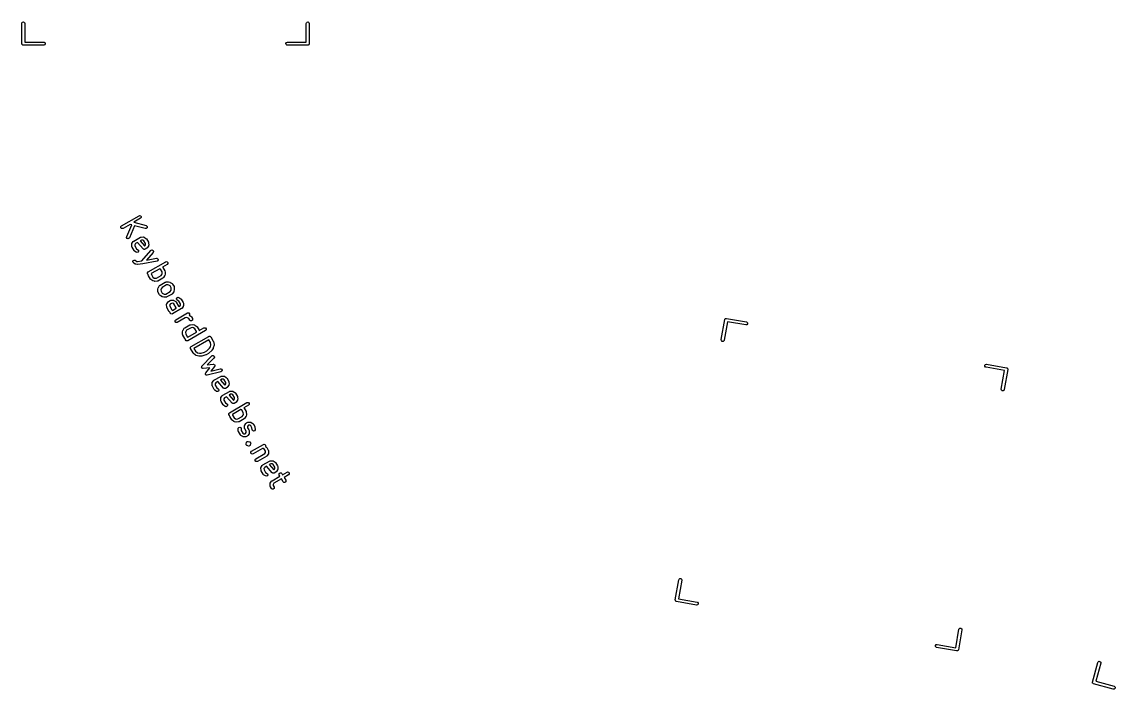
# Model space of a CAD drawing. Extents: x 103 to 212, y -155 to -73.
# Drawn here: x 102.7 to 156.5, y -145.2 to -112.4 of the extents above; entities that cross this region are included whole.
import ezdxf

# ---------------------------------------------------------------- set-up
doc = ezdxf.new("R2010")
doc.units = 0
doc.layers.add('BLACK', color=7, linetype='CONTINUOUS')

msp = doc.modelspace()

# ---------------------------------------------------------------- linework, layer by layer
at = {"layer": 'BLACK', "linetype": 'CONTINUOUS'}
for p, q in [((102.653, -112.426), (102.658, -112.4)), ((102.653, -113.426), (102.653, -112.426)), ((102.658, -112.4), (102.691, -112.361)), ((102.691, -112.361), (102.741, -112.352)), ((102.741, -112.352), (102.785, -112.378)), ((102.785, -112.378), (102.803, -112.426)), ((102.803, -112.426), (102.803, -113.351)), ((116.653, -112.426), (116.658, -112.4)), ((116.653, -113.351), (116.653, -112.426)), ((116.658, -112.4), (116.691, -112.361)), ((116.691, -112.361), (116.741, -112.352)), ((116.741, -112.352), (116.785, -112.378)), ((116.785, -112.378), (116.803, -112.426)), ((116.803, -112.426), (116.803, -113.426)), ((102.66, -113.444), (102.653, -113.426)), ((102.663, -113.463), (102.66, -113.444)), ((102.668, -113.468), (102.663, -113.463)), ((102.671, -113.474), (102.668, -113.468)), ((102.687, -113.484), (102.671, -113.474)), ((102.702, -113.496), (102.687, -113.484)), ((102.712, -113.498), (102.702, -113.496)), ((102.715, -113.5), (102.712, -113.498)), ((102.718, -113.499), (102.715, -113.5)), ((102.728, -113.501), (102.718, -113.499)), ((103.728, -113.501), (102.728, -113.501)), ((102.803, -113.351), (103.728, -113.351)), ((103.728, -113.351), (103.754, -113.356)), ((103.776, -113.483), (103.728, -113.501)), ((103.754, -113.356), (103.793, -113.388)), ((103.802, -113.439), (103.776, -113.483)), ((103.793, -113.388), (103.802, -113.439)), ((115.654, -113.413), (115.68, -113.369)), ((115.663, -113.463), (115.654, -113.413)), ((115.702, -113.496), (115.663, -113.463)), ((115.68, -113.369), (115.728, -113.351)), ((115.728, -113.501), (115.702, -113.496)), ((115.728, -113.351), (116.653, -113.351)), ((116.728, -113.501), (115.728, -113.501)), ((116.746, -113.494), (116.728, -113.501)), ((116.765, -113.491), (116.746, -113.494)), ((116.77, -113.486), (116.765, -113.491)), ((116.776, -113.483), (116.77, -113.486)), ((116.786, -113.467), (116.776, -113.483)), ((116.798, -113.452), (116.786, -113.467)), ((116.8, -113.442), (116.798, -113.452)), ((116.802, -113.439), (116.8, -113.442)), ((116.803, -113.426), (116.801, -113.436)), ((116.801, -113.436), (116.802, -113.439)), ((107.558, -122.39), (108.424, -121.89)), ((108.499, -122.02), (108.16, -122.215)), ((108.424, -121.89), (108.448, -121.881)), ((108.448, -121.881), (108.499, -121.89)), ((108.499, -121.89), (108.532, -121.929)), ((108.532, -121.981), (108.499, -122.02)), ((108.532, -121.929), (108.532, -121.981)), ((107.525, -122.429), (107.558, -122.39)), ((107.525, -122.481), (107.525, -122.429)), ((107.558, -122.52), (107.525, -122.481)), ((107.608, -122.529), (107.558, -122.52)), ((107.633, -122.52), (107.608, -122.529)), ((107.977, -122.321), (107.633, -122.52)), ((107.812, -122.92), (108.058, -122.343)), ((108.205, -122.382), (107.95, -122.979)), ((108.058, -122.343), (107.977, -122.321)), ((108.16, -122.215), (108.766, -122.377)), ((108.727, -122.522), (108.205, -122.382)), ((108.778, -122.518), (108.727, -122.522)), ((108.766, -122.377), (108.79, -122.388)), ((108.815, -122.482), (108.778, -122.518)), ((108.79, -122.388), (108.819, -122.43)), ((108.819, -122.43), (108.815, -122.482)), ((107.809, -122.972), (107.812, -122.92)), ((107.84, -123.013), (107.809, -122.972)), ((107.89, -123.024), (107.84, -123.013)), ((107.935, -123.001), (107.89, -123.024)), ((107.95, -122.979), (107.935, -123.001)), ((108.074, -123.256), (108.132, -123.167)), ((108.132, -123.167), (108.15, -123.148)), ((108.15, -123.148), (108.155, -123.147)), ((108.155, -123.147), (108.157, -123.143)), ((108.157, -123.143), (108.487, -122.953)), ((108.344, -123.209), (108.248, -123.264)), ((108.624, -123.527), (108.344, -123.209)), ((108.547, -123.092), (108.477, -123.132)), ((108.477, -123.132), (108.696, -123.382)), ((108.487, -122.953), (108.512, -122.944)), ((108.512, -122.944), (108.516, -122.945)), ((108.516, -122.945), (108.52, -122.943)), ((108.52, -122.943), (108.627, -122.937)), ((108.611, -123.088), (108.547, -123.092)), ((108.664, -123.123), (108.611, -123.088)), ((108.627, -122.937), (108.653, -122.94)), ((108.653, -122.94), (108.662, -122.946)), ((108.662, -122.946), (108.672, -122.949)), ((108.741, -123.257), (108.664, -123.123)), ((108.672, -122.949), (108.761, -123.008)), ((108.761, -123.008), (108.78, -123.025)), ((108.78, -123.025), (108.782, -123.03)), ((108.782, -123.03), (108.785, -123.033)), ((108.785, -123.033), (108.88, -123.198)), ((108.88, -123.198), (108.889, -123.222)), ((108.889, -123.222), (108.888, -123.227)), ((108.888, -123.227), (108.89, -123.231)), ((108.89, -123.231), (108.896, -123.337)), ((108.061, -123.302), (108.064, -123.276)), ((108.068, -123.408), (108.061, -123.302)), ((108.064, -123.276), (108.071, -123.267)), ((108.07, -123.412), (108.068, -123.408)), ((108.069, -123.417), (108.07, -123.412)), ((108.078, -123.441), (108.069, -123.417)), ((108.071, -123.267), (108.074, -123.256)), ((108.173, -123.606), (108.078, -123.441)), ((108.176, -123.609), (108.173, -123.606)), ((108.178, -123.613), (108.176, -123.609)), ((108.197, -123.631), (108.178, -123.613)), ((108.285, -123.69), (108.197, -123.631)), ((108.248, -123.264), (108.213, -123.318)), ((108.213, -123.318), (108.216, -123.381)), ((108.216, -123.381), (108.294, -123.516)), ((108.335, -123.702), (108.285, -123.69)), ((108.294, -123.516), (108.368, -123.565)), ((108.381, -123.679), (108.335, -123.702)), ((108.368, -123.565), (108.387, -123.582)), ((108.402, -123.632), (108.381, -123.679)), ((108.387, -123.582), (108.402, -123.632)), ((108.556, -124.117), (108.996, -123.599)), ((108.635, -123.533), (108.624, -123.527)), ((108.643, -123.543), (108.635, -123.533)), ((108.657, -123.545), (108.643, -123.543)), ((108.669, -123.552), (108.657, -123.545)), ((108.681, -123.55), (108.669, -123.552)), ((108.693, -123.552), (108.681, -123.55)), ((108.718, -123.543), (108.693, -123.552)), ((108.696, -123.382), (108.71, -123.374)), ((108.71, -123.374), (108.745, -123.321)), ((108.8, -123.495), (108.718, -123.543)), ((108.745, -123.321), (108.741, -123.257)), ((109.11, -123.696), (108.788, -124.076)), ((108.803, -123.492), (108.8, -123.495)), ((108.808, -123.491), (108.803, -123.492)), ((108.826, -123.472), (108.808, -123.491)), ((108.884, -123.383), (108.826, -123.472)), ((108.887, -123.372), (108.884, -123.383)), ((108.894, -123.363), (108.887, -123.372)), ((108.896, -123.337), (108.894, -123.363)), ((108.996, -123.599), (109.016, -123.582)), ((109.016, -123.582), (109.067, -123.574)), ((109.067, -123.574), (109.111, -123.6)), ((109.128, -123.648), (109.11, -123.696)), ((109.111, -123.6), (109.128, -123.648)), ((108.112, -124.143), (108.133, -124.096)), ((108.127, -124.192), (108.112, -124.143)), ((108.146, -124.21), (108.127, -124.192)), ((108.133, -124.096), (108.179, -124.073)), ((108.235, -124.269), (108.146, -124.21)), ((108.179, -124.073), (108.229, -124.085)), ((108.229, -124.085), (108.307, -124.137)), ((108.236, -124.269), (108.235, -124.269)), ((108.257, -124.279), (108.236, -124.269)), ((108.322, -124.296), (108.257, -124.279)), ((108.307, -124.137), (108.346, -124.147)), ((108.324, -124.296), (108.322, -124.296)), ((108.326, -124.297), (108.324, -124.296)), ((108.352, -124.298), (108.326, -124.297)), ((108.346, -124.147), (108.556, -124.117)), ((108.606, -124.261), (108.352, -124.298)), ((108.607, -124.261), (108.606, -124.261)), ((108.609, -124.261), (108.607, -124.261)), ((109.305, -124.134), (108.609, -124.261)), ((108.788, -124.076), (109.278, -123.986)), ((108.867, -124.658), (109.733, -124.158)), ((109.278, -123.986), (109.304, -123.986)), ((109.304, -123.986), (109.349, -124.011)), ((109.349, -124.108), (109.305, -124.134)), ((109.349, -124.011), (109.366, -124.059)), ((109.366, -124.059), (109.349, -124.108)), ((109.808, -124.288), (109.581, -124.419)), ((109.733, -124.158), (109.758, -124.149)), ((109.758, -124.149), (109.808, -124.158)), ((109.808, -124.158), (109.841, -124.198)), ((109.841, -124.249), (109.808, -124.288)), ((109.841, -124.198), (109.841, -124.249)), ((108.834, -124.698), (108.867, -124.658)), ((108.834, -124.749), (108.834, -124.698)), ((108.867, -124.788), (108.834, -124.749)), ((108.876, -124.79), (108.867, -124.788)), ((108.877, -124.81), (108.876, -124.79)), ((108.879, -124.814), (108.877, -124.81)), ((108.878, -124.819), (108.879, -124.814)), ((108.887, -124.843), (108.878, -124.819)), ((108.982, -125.008), (108.887, -124.843)), ((109.438, -124.502), (109.023, -124.741)), ((109.023, -124.741), (109.026, -124.783)), ((109.026, -124.783), (109.104, -124.918)), ((109.285, -124.967), (109.502, -124.841)), ((109.473, -124.525), (109.438, -124.502)), ((109.551, -124.659), (109.473, -124.525)), ((109.502, -124.841), (109.544, -124.777)), ((109.544, -124.777), (109.556, -124.736)), ((109.556, -124.736), (109.551, -124.659)), ((109.581, -124.419), (109.59, -124.428)), ((109.59, -124.428), (109.591, -124.432)), ((109.591, -124.432), (109.594, -124.435)), ((109.594, -124.435), (109.69, -124.6)), ((109.676, -124.85), (109.618, -124.939)), ((109.677, -124.848), (109.676, -124.85)), ((109.686, -124.828), (109.677, -124.848)), ((109.704, -124.763), (109.686, -124.828)), ((109.69, -124.6), (109.699, -124.624)), ((109.699, -124.624), (109.698, -124.629)), ((109.698, -124.629), (109.7, -124.633)), ((109.7, -124.633), (109.706, -124.739)), ((109.706, -124.739), (109.703, -124.761)), ((109.703, -124.761), (109.704, -124.763)), ((108.986, -125.011), (108.982, -125.008)), ((108.987, -125.015), (108.986, -125.011)), ((109.006, -125.033), (108.987, -125.015)), ((109.095, -125.092), (109.006, -125.033)), ((109.097, -125.092), (109.095, -125.092)), ((109.117, -125.102), (109.097, -125.092)), ((109.104, -124.918), (109.167, -124.96)), ((109.182, -125.119), (109.117, -125.102)), ((109.167, -124.96), (109.209, -124.971)), ((109.184, -125.119), (109.182, -125.119)), ((109.206, -125.122), (109.184, -125.119)), ((109.312, -125.115), (109.206, -125.122)), ((109.209, -124.971), (109.285, -124.967)), ((109.316, -125.113), (109.312, -125.115)), ((109.321, -125.114), (109.316, -125.113)), ((109.345, -125.105), (109.321, -125.114)), ((109.593, -124.962), (109.345, -125.105)), ((109.377, -125.418), (109.435, -125.329)), ((109.435, -125.329), (109.453, -125.31)), ((109.453, -125.31), (109.458, -125.309)), ((109.458, -125.309), (109.461, -125.305)), ((109.461, -125.305), (109.708, -125.162)), ((109.768, -125.301), (109.551, -125.426)), ((109.595, -124.959), (109.593, -124.962)), ((109.6, -124.958), (109.595, -124.959)), ((109.618, -124.939), (109.6, -124.958)), ((109.708, -125.162), (109.732, -125.154)), ((109.732, -125.154), (109.737, -125.154)), ((109.737, -125.154), (109.741, -125.153)), ((109.741, -125.153), (109.847, -125.146)), ((109.844, -125.297), (109.768, -125.301)), ((109.886, -125.308), (109.844, -125.297)), ((109.847, -125.146), (109.87, -125.149)), ((109.87, -125.149), (109.871, -125.149)), ((109.871, -125.149), (109.936, -125.166)), ((109.95, -125.35), (109.886, -125.308)), ((109.936, -125.166), (109.957, -125.175)), ((110.003, -125.443), (109.95, -125.35)), ((109.957, -125.175), (109.958, -125.176)), ((109.958, -125.176), (110.047, -125.235)), ((110.047, -125.235), (110.066, -125.252)), ((110.066, -125.252), (110.067, -125.257)), ((110.067, -125.257), (110.071, -125.26)), ((110.071, -125.26), (110.142, -125.383)), ((110.142, -125.383), (110.151, -125.408)), ((109.347, -125.529), (109.35, -125.506)), ((109.354, -125.635), (109.347, -125.529)), ((109.35, -125.505), (109.367, -125.44)), ((109.35, -125.506), (109.35, -125.505)), ((109.355, -125.639), (109.354, -125.635)), ((109.355, -125.643), (109.355, -125.639)), ((109.363, -125.668), (109.355, -125.643)), ((109.435, -125.792), (109.363, -125.668)), ((109.367, -125.44), (109.376, -125.419)), ((109.376, -125.419), (109.377, -125.418)), ((109.438, -125.795), (109.435, -125.792)), ((109.44, -125.799), (109.438, -125.795)), ((109.458, -125.817), (109.44, -125.799)), ((109.547, -125.875), (109.458, -125.817)), ((109.509, -125.49), (109.498, -125.532)), ((109.498, -125.532), (109.502, -125.608)), ((109.502, -125.608), (109.556, -125.701)), ((109.551, -125.426), (109.509, -125.49)), ((109.549, -125.876), (109.547, -125.875)), ((109.569, -125.885), (109.549, -125.876)), ((109.556, -125.701), (109.62, -125.744)), ((109.634, -125.903), (109.569, -125.885)), ((109.62, -125.744), (109.661, -125.755)), ((109.636, -125.903), (109.634, -125.903)), ((109.658, -125.905), (109.636, -125.903)), ((109.764, -125.899), (109.658, -125.905)), ((109.661, -125.755), (109.738, -125.75)), ((109.738, -125.75), (109.955, -125.625)), ((109.769, -125.897), (109.764, -125.899)), ((109.773, -125.898), (109.769, -125.897)), ((109.797, -125.889), (109.773, -125.898)), ((110.045, -125.746), (109.797, -125.889)), ((109.955, -125.625), (109.997, -125.561)), ((109.997, -125.561), (110.008, -125.519)), ((110.008, -125.519), (110.003, -125.443)), ((110.048, -125.743), (110.045, -125.746)), ((110.052, -125.741), (110.048, -125.743)), ((110.07, -125.722), (110.052, -125.741)), ((110.129, -125.633), (110.07, -125.722)), ((110.139, -125.612), (110.129, -125.632)), ((110.129, -125.632), (110.129, -125.633)), ((110.156, -125.547), (110.139, -125.612)), ((110.151, -125.408), (110.15, -125.412)), ((110.15, -125.412), (110.152, -125.416)), ((110.152, -125.416), (110.158, -125.523)), ((110.158, -125.523), (110.156, -125.545)), ((110.156, -125.545), (110.156, -125.547)), ((110.291, -125.929), (110.337, -125.906)), ((110.337, -125.906), (110.387, -125.918)), ((110.387, -125.918), (110.476, -125.977)), ((109.776, -126.271), (109.779, -126.245)), ((109.782, -126.377), (109.776, -126.271)), ((109.779, -126.245), (109.785, -126.236)), ((109.784, -126.381), (109.782, -126.377)), ((109.783, -126.386), (109.784, -126.381)), ((109.792, -126.41), (109.783, -126.386)), ((109.785, -126.236), (109.788, -126.225)), ((109.788, -126.225), (109.847, -126.136)), ((109.911, -126.616), (109.792, -126.41)), ((109.847, -126.136), (109.865, -126.117)), ((109.865, -126.117), (109.869, -126.116)), ((109.869, -126.116), (109.872, -126.113)), ((109.872, -126.113), (109.954, -126.065)), ((109.962, -126.234), (109.927, -126.287)), ((109.927, -126.287), (109.931, -126.351)), ((109.931, -126.351), (110.032, -126.526)), ((109.954, -126.065), (109.979, -126.056)), ((110.014, -126.204), (109.962, -126.234)), ((109.979, -126.056), (109.983, -126.057)), ((109.983, -126.057), (109.987, -126.055)), ((109.987, -126.055), (110.093, -126.049)), ((110.078, -126.2), (110.014, -126.204)), ((110.515, -126.464), (110.061, -126.726)), ((110.067, -126.549), (110.254, -126.442)), ((110.131, -126.235), (110.078, -126.2)), ((110.093, -126.049), (110.119, -126.052)), ((110.119, -126.052), (110.128, -126.058)), ((110.128, -126.058), (110.139, -126.061)), ((110.241, -126.426), (110.131, -126.235)), ((110.139, -126.061), (110.228, -126.12)), ((110.228, -126.12), (110.247, -126.138)), ((110.244, -126.429), (110.241, -126.426)), ((110.246, -126.433), (110.244, -126.429)), ((110.254, -126.442), (110.246, -126.433)), ((110.247, -126.138), (110.248, -126.142)), ((110.248, -126.142), (110.252, -126.145)), ((110.252, -126.145), (110.362, -126.336)), ((110.271, -125.976), (110.291, -125.929)), ((110.285, -126.025), (110.271, -125.976)), ((110.304, -126.043), (110.285, -126.025)), ((110.378, -126.092), (110.304, -126.043)), ((110.362, -126.336), (110.397, -126.359)), ((110.456, -126.227), (110.378, -126.092)), ((110.397, -126.359), (110.424, -126.343)), ((110.424, -126.343), (110.46, -126.29)), ((110.46, -126.29), (110.456, -126.227)), ((110.476, -125.977), (110.495, -125.995)), ((110.495, -125.995), (110.496, -125.999)), ((110.496, -125.999), (110.499, -126.002)), ((110.499, -126.002), (110.594, -126.167)), ((110.518, -126.461), (110.515, -126.464)), ((110.522, -126.46), (110.518, -126.461)), ((110.54, -126.441), (110.522, -126.46)), ((110.598, -126.352), (110.54, -126.441)), ((110.594, -126.167), (110.603, -126.191)), ((110.601, -126.341), (110.598, -126.352)), ((110.608, -126.332), (110.601, -126.341)), ((110.603, -126.191), (110.603, -126.196)), ((110.603, -126.196), (110.604, -126.2)), ((110.604, -126.2), (110.611, -126.306)), ((110.611, -126.306), (110.608, -126.332)), ((109.914, -126.619), (109.911, -126.616)), ((109.916, -126.624), (109.914, -126.619)), ((109.935, -126.642), (109.916, -126.624)), ((109.953, -126.654), (109.935, -126.642)), ((109.953, -126.687), (109.953, -126.654)), ((109.986, -126.726), (109.953, -126.687)), ((110.037, -126.735), (109.986, -126.726)), ((110.032, -126.526), (110.067, -126.549)), ((110.061, -126.726), (110.037, -126.735)), ((110.224, -127.009), (110.802, -126.676)), ((110.696, -126.91), (110.299, -127.139)), ((110.773, -126.905), (110.696, -126.91)), ((110.814, -126.916), (110.773, -126.905)), ((110.802, -126.676), (110.826, -126.667)), ((110.878, -126.958), (110.814, -126.916)), ((110.826, -126.667), (110.877, -126.676)), ((110.877, -126.676), (110.91, -126.715)), ((110.917, -127.025), (110.878, -126.958)), ((110.91, -126.766), (110.892, -126.787)), ((110.892, -126.787), (110.976, -126.843)), ((110.91, -126.715), (110.91, -126.766)), ((110.976, -126.843), (110.995, -126.861)), ((110.995, -126.861), (110.996, -126.865)), ((110.996, -126.865), (110.999, -126.868)), ((110.999, -126.868), (111.047, -126.95)), ((111.047, -126.95), (111.056, -126.975)), ((111.056, -126.975), (111.047, -127.025)), ((137.25, -127.006), (137.253, -126.996)), ((137.253, -126.993), (137.256, -126.991)), ((137.253, -126.996), (137.253, -126.993)), ((137.256, -126.991), (137.259, -126.981)), ((137.259, -126.981), (137.274, -126.969)), ((137.274, -126.969), (137.286, -126.954)), ((137.286, -126.954), (137.293, -126.953)), ((137.293, -126.953), (137.298, -126.948)), ((137.298, -126.948), (137.318, -126.948)), ((137.318, -126.948), (137.337, -126.945)), ((137.337, -126.945), (138.322, -127.119)), ((110.191, -127.048), (110.224, -127.009)), ((110.191, -127.099), (110.191, -127.048)), ((110.224, -127.139), (110.191, -127.099)), ((110.275, -127.148), (110.224, -127.139)), ((110.299, -127.139), (110.275, -127.148)), ((110.581, -127.543), (110.591, -127.523)), ((110.591, -127.521), (110.65, -127.432)), ((110.591, -127.523), (110.591, -127.521)), ((110.65, -127.432), (110.668, -127.413)), ((110.668, -127.413), (110.672, -127.412)), ((110.672, -127.412), (110.675, -127.408)), ((110.675, -127.408), (110.922, -127.266)), ((110.765, -127.53), (110.723, -127.593)), ((110.982, -127.404), (110.765, -127.53)), ((110.956, -127.058), (110.917, -127.025)), ((110.922, -127.266), (110.947, -127.257)), ((110.947, -127.257), (110.951, -127.258)), ((110.951, -127.258), (110.955, -127.256)), ((110.955, -127.256), (111.062, -127.249)), ((111.008, -127.058), (110.956, -127.058)), ((111.058, -127.4), (110.982, -127.404)), ((111.047, -127.025), (111.008, -127.058)), ((111.1, -127.411), (111.058, -127.4)), ((111.062, -127.249), (111.084, -127.252)), ((111.084, -127.252), (111.086, -127.252)), ((111.086, -127.252), (111.151, -127.269)), ((111.164, -127.453), (111.1, -127.411)), ((111.151, -127.269), (111.171, -127.279)), ((111.241, -127.587), (111.164, -127.453)), ((111.171, -127.279), (111.172, -127.279)), ((111.172, -127.279), (111.261, -127.338)), ((111.261, -127.338), (111.28, -127.356)), ((111.28, -127.356), (111.282, -127.36)), ((111.282, -127.36), (111.285, -127.363)), ((111.285, -127.363), (111.38, -127.528)), ((111.38, -127.528), (111.387, -127.547)), ((111.387, -127.547), (111.614, -127.416)), ((111.614, -127.416), (111.639, -127.407)), ((111.639, -127.407), (111.689, -127.416)), ((111.689, -127.416), (111.722, -127.455)), ((111.722, -127.507), (111.689, -127.546)), ((111.722, -127.455), (111.722, -127.507)), ((137.076, -127.991), (137.25, -127.006)), ((137.385, -127.106), (137.224, -128.017)), ((138.296, -127.266), (137.385, -127.106)), ((138.346, -127.257), (138.296, -127.266)), ((138.322, -127.119), (138.346, -127.128)), ((138.346, -127.128), (138.379, -127.167)), ((138.379, -127.218), (138.346, -127.257)), ((138.379, -127.167), (138.379, -127.218)), ((110.561, -127.632), (110.564, -127.61)), ((110.568, -127.738), (110.561, -127.632)), ((110.564, -127.608), (110.581, -127.543)), ((110.564, -127.61), (110.564, -127.608)), ((110.57, -127.742), (110.568, -127.738)), ((110.569, -127.747), (110.57, -127.742)), ((110.578, -127.771), (110.569, -127.747)), ((110.673, -127.936), (110.578, -127.771)), ((110.676, -127.939), (110.673, -127.936)), ((110.678, -127.943), (110.676, -127.939)), ((110.697, -127.961), (110.678, -127.943)), ((110.715, -127.973), (110.697, -127.961)), ((110.723, -127.593), (110.712, -127.635)), ((110.712, -127.635), (110.716, -127.711)), ((110.715, -128.007), (110.715, -127.973)), ((110.748, -128.046), (110.715, -128.007)), ((110.716, -127.711), (110.794, -127.846)), ((110.799, -128.055), (110.748, -128.046)), ((110.794, -127.846), (110.829, -127.869)), ((110.823, -128.046), (110.799, -128.055)), ((111.689, -127.546), (110.823, -128.046)), ((110.829, -127.869), (111.244, -127.63)), ((110.986, -128.329), (111.852, -127.829)), ((111.862, -127.996), (111.126, -128.421)), ((111.244, -127.63), (111.241, -127.587)), ((111.852, -127.829), (111.861, -127.825)), ((111.861, -127.825), (111.864, -127.823)), ((111.938, -128.127), (111.862, -127.996)), ((111.864, -127.823), (111.867, -127.823)), ((111.867, -127.823), (111.877, -127.82)), ((111.877, -127.82), (111.896, -127.823)), ((111.896, -127.823), (111.915, -127.823)), ((111.915, -127.823), (111.92, -127.827)), ((111.92, -127.827), (111.927, -127.829)), ((111.927, -127.829), (111.94, -127.843)), ((111.94, -127.843), (111.955, -127.856)), ((111.955, -127.856), (112.074, -128.062)), ((112.074, -128.062), (112.081, -128.083)), ((137.085, -128.041), (137.076, -127.991)), ((137.125, -128.074), (137.085, -128.041)), ((137.176, -128.074), (137.125, -128.074)), ((137.215, -128.041), (137.176, -128.074)), ((137.224, -128.017), (137.215, -128.041)), ((110.95, -128.406), (110.953, -128.387)), ((110.953, -128.416), (110.95, -128.406)), ((110.953, -128.368), (110.957, -128.363)), ((110.953, -128.387), (110.953, -128.368)), ((110.953, -128.419), (110.953, -128.416)), ((110.955, -128.422), (110.953, -128.419)), ((110.959, -128.431), (110.955, -128.422)), ((110.957, -128.363), (110.959, -128.356)), ((110.959, -128.356), (110.974, -128.343)), ((111.078, -128.637), (110.959, -128.431)), ((110.974, -128.343), (110.986, -128.329)), ((111.126, -128.421), (111.202, -128.552)), ((111.202, -128.552), (111.292, -128.632)), ((111.479, -128.654), (111.651, -128.604)), ((111.651, -128.604), (111.759, -128.542)), ((111.759, -128.542), (111.887, -128.418)), ((111.997, -128.52), (111.856, -128.657)), ((111.887, -128.418), (111.935, -128.346)), ((111.935, -128.346), (111.962, -128.245)), ((111.962, -128.245), (111.938, -128.127)), ((111.999, -128.517), (111.997, -128.52)), ((112.008, -128.507), (111.999, -128.517)), ((112.067, -128.419), (112.008, -128.507)), ((112.076, -128.397), (112.067, -128.417)), ((112.067, -128.417), (112.067, -128.419)), ((112.111, -128.267), (112.076, -128.397)), ((112.081, -128.083), (112.082, -128.085)), ((112.082, -128.085), (112.112, -128.232)), ((112.113, -128.258), (112.111, -128.262)), ((112.111, -128.262), (112.111, -128.267)), ((112.112, -128.232), (112.113, -128.258)), ((111.079, -128.638), (111.078, -128.637)), ((111.093, -128.656), (111.079, -128.638)), ((111.206, -128.756), (111.093, -128.656)), ((111.21, -128.757), (111.206, -128.756)), ((111.212, -128.761), (111.21, -128.757)), ((111.236, -128.772), (111.212, -128.761)), ((111.366, -128.807), (111.236, -128.772)), ((111.292, -128.632), (111.393, -128.659)), ((111.368, -128.807), (111.366, -128.807)), ((111.39, -128.809), (111.368, -128.807)), ((111.496, -128.803), (111.39, -128.809)), ((111.393, -128.659), (111.479, -128.654)), ((111.499, -128.802), (111.496, -128.803)), ((111.512, -128.8), (111.499, -128.802)), ((111.701, -128.746), (111.512, -128.8)), ((111.517, -129.29), (111.999, -128.792)), ((111.704, -128.744), (111.701, -128.746)), ((111.718, -128.739), (111.704, -128.744)), ((111.842, -128.668), (111.718, -128.739)), ((112.107, -128.896), (111.778, -129.236)), ((111.844, -128.665), (111.842, -128.668)), ((111.856, -128.657), (111.844, -128.665)), ((111.999, -128.792), (112.021, -128.776)), ((112.021, -128.776), (112.072, -128.771)), ((112.072, -128.771), (112.114, -128.8)), ((112.128, -128.849), (112.107, -128.896)), ((112.114, -128.8), (112.128, -128.849)), ((111.496, -129.337), (111.506, -129.315)), ((111.497, -129.338), (111.496, -129.337)), ((111.496, -129.34), (111.497, -129.338)), ((111.504, -129.363), (111.496, -129.34)), ((111.511, -129.386), (111.504, -129.363)), ((111.506, -129.315), (111.515, -129.292)), ((111.512, -129.387), (111.511, -129.386)), ((111.512, -129.388), (111.512, -129.387)), ((111.533, -129.401), (111.512, -129.388)), ((111.515, -129.292), (111.517, -129.291)), ((111.517, -129.291), (111.517, -129.29)), ((111.553, -129.415), (111.533, -129.401)), ((111.555, -129.415), (111.553, -129.415)), ((111.556, -129.415), (111.555, -129.415)), ((111.582, -129.416), (111.556, -129.415)), ((111.904, -129.37), (111.582, -129.416)), ((111.687, -129.674), (111.694, -129.651)), ((111.687, -129.676), (111.687, -129.674)), ((111.687, -129.677), (111.687, -129.676)), ((111.697, -129.699), (111.687, -129.677)), ((111.694, -129.651), (111.701, -129.628)), ((111.701, -129.628), (111.702, -129.627)), ((111.702, -129.627), (111.703, -129.626)), ((111.703, -129.626), (111.904, -129.37)), ((111.778, -129.236), (112.068, -129.195)), ((112.453, -129.576), (111.78, -129.745)), ((112.138, -129.315), (111.956, -129.546)), ((111.956, -129.546), (112.416, -129.431)), ((112.068, -129.195), (112.087, -129.195)), ((112.087, -129.195), (112.09, -129.195)), ((112.09, -129.195), (112.091, -129.195)), ((112.091, -129.195), (112.094, -129.195)), ((112.094, -129.195), (112.114, -129.208)), ((112.114, -129.208), (112.135, -129.219)), ((112.135, -129.219), (112.136, -129.221)), ((112.136, -129.221), (112.138, -129.222)), ((112.138, -129.222), (112.145, -129.245)), ((112.145, -129.293), (112.138, -129.315)), ((112.145, -129.245), (112.154, -129.266)), ((112.154, -129.271), (112.145, -129.293)), ((112.154, -129.266), (112.153, -129.269)), ((112.153, -129.269), (112.154, -129.271)), ((112.416, -129.431), (112.442, -129.429)), ((112.442, -129.429), (112.488, -129.451)), ((112.495, -129.548), (112.453, -129.576)), ((112.488, -129.451), (112.509, -129.498)), ((112.509, -129.498), (112.495, -129.548)), ((150.056, -129.251), (150.089, -129.211)), ((150.056, -129.302), (150.056, -129.251)), ((150.089, -129.341), (150.056, -129.302)), ((150.089, -129.211), (150.139, -129.202)), ((150.113, -129.35), (150.089, -129.341)), ((151.024, -129.511), (150.113, -129.35)), ((150.139, -129.202), (151.124, -129.376)), ((150.864, -130.422), (151.024, -129.511)), ((151.185, -129.463), (151.011, -130.448)), ((151.124, -129.376), (151.134, -129.379)), ((151.134, -129.379), (151.137, -129.379)), ((151.137, -129.379), (151.139, -129.382)), ((151.139, -129.382), (151.149, -129.385)), ((151.149, -129.385), (151.161, -129.4)), ((151.161, -129.4), (151.176, -129.412)), ((151.176, -129.412), (151.177, -129.419)), ((151.177, -129.419), (151.182, -129.424)), ((151.182, -129.424), (151.182, -129.444)), ((151.182, -129.444), (151.185, -129.463)), ((111.706, -129.722), (111.697, -129.699)), ((111.707, -129.723), (111.706, -129.722)), ((111.708, -129.724), (111.707, -129.723)), ((111.73, -129.735), (111.708, -129.724)), ((111.751, -129.746), (111.73, -129.735)), ((111.753, -129.746), (111.751, -129.746)), ((111.754, -129.746), (111.753, -129.746)), ((111.78, -129.745), (111.754, -129.746)), ((112.014, -130.147), (112.017, -130.122)), ((112.02, -130.254), (112.014, -130.147)), ((112.017, -130.122), (112.023, -130.113)), ((112.023, -130.113), (112.026, -130.102)), ((112.026, -130.102), (112.085, -130.013)), ((112.085, -130.013), (112.103, -129.994)), ((112.103, -129.994), (112.107, -129.993)), ((112.107, -129.993), (112.11, -129.989)), ((112.11, -129.989), (112.44, -129.799)), ((112.2, -130.11), (112.165, -130.163)), ((112.165, -130.163), (112.169, -130.227)), ((112.169, -130.227), (112.246, -130.361)), ((112.297, -130.055), (112.2, -130.11)), ((112.577, -130.373), (112.297, -130.055)), ((112.499, -129.937), (112.429, -129.978)), ((112.429, -129.978), (112.649, -130.228)), ((112.44, -129.799), (112.464, -129.79)), ((112.464, -129.79), (112.469, -129.791)), ((112.469, -129.791), (112.473, -129.789)), ((112.473, -129.789), (112.579, -129.782)), ((112.563, -129.934), (112.499, -129.937)), ((112.616, -129.969), (112.563, -129.934)), ((112.579, -129.782), (112.605, -129.785)), ((112.605, -129.785), (112.614, -129.792)), ((112.614, -129.792), (112.625, -129.795)), ((112.694, -130.103), (112.616, -129.969)), ((112.625, -129.795), (112.714, -129.853)), ((112.649, -130.228), (112.662, -130.22)), ((112.662, -130.22), (112.698, -130.167)), ((112.698, -130.167), (112.694, -130.103)), ((112.714, -129.853), (112.733, -129.871)), ((112.733, -129.871), (112.734, -129.876)), ((112.734, -129.876), (112.737, -129.878)), ((112.737, -129.878), (112.833, -130.043)), ((112.837, -130.228), (112.778, -130.317)), ((112.833, -130.043), (112.841, -130.068)), ((112.839, -130.218), (112.837, -130.228)), ((112.846, -130.209), (112.839, -130.218)), ((112.841, -130.068), (112.841, -130.072)), ((112.841, -130.072), (112.842, -130.076)), ((112.842, -130.076), (112.849, -130.183)), ((112.849, -130.183), (112.846, -130.209)), ((112.022, -130.258), (112.02, -130.254)), ((112.021, -130.262), (112.022, -130.258)), ((112.03, -130.287), (112.021, -130.262)), ((112.125, -130.452), (112.03, -130.287)), ((112.129, -130.455), (112.125, -130.452)), ((112.13, -130.459), (112.129, -130.455)), ((112.149, -130.477), (112.13, -130.459)), ((112.238, -130.535), (112.149, -130.477)), ((112.288, -130.547), (112.238, -130.535)), ((112.246, -130.361), (112.32, -130.41)), ((112.334, -130.524), (112.288, -130.547)), ((112.32, -130.41), (112.339, -130.428)), ((112.354, -130.477), (112.334, -130.524)), ((112.339, -130.428), (112.354, -130.477)), ((112.455, -130.844), (112.513, -130.755)), ((112.513, -130.755), (112.531, -130.736)), ((112.531, -130.736), (112.536, -130.735)), ((112.536, -130.735), (112.538, -130.731)), ((112.538, -130.731), (112.868, -130.541)), ((112.587, -130.379), (112.577, -130.373)), ((112.595, -130.389), (112.587, -130.379)), ((112.609, -130.391), (112.595, -130.389)), ((112.622, -130.398), (112.609, -130.391)), ((112.634, -130.395), (112.622, -130.398)), ((112.646, -130.397), (112.634, -130.395)), ((112.67, -130.389), (112.646, -130.397)), ((112.753, -130.341), (112.67, -130.389)), ((112.756, -130.338), (112.753, -130.341)), ((112.76, -130.336), (112.756, -130.338)), ((112.778, -130.317), (112.76, -130.336)), ((112.928, -130.68), (112.858, -130.72)), ((112.858, -130.72), (113.077, -130.97)), ((112.868, -130.541), (112.893, -130.532)), ((112.893, -130.532), (112.897, -130.533)), ((112.897, -130.533), (112.901, -130.531)), ((112.901, -130.531), (113.008, -130.525)), ((112.992, -130.676), (112.928, -130.68)), ((113.045, -130.711), (112.992, -130.676)), ((113.008, -130.525), (113.033, -130.528)), ((113.033, -130.528), (113.042, -130.534)), ((113.042, -130.534), (113.053, -130.537)), ((113.122, -130.845), (113.045, -130.711)), ((113.053, -130.537), (113.142, -130.596)), ((113.142, -130.596), (113.161, -130.614)), ((113.161, -130.614), (113.162, -130.618)), ((113.162, -130.618), (113.166, -130.621)), ((113.166, -130.621), (113.261, -130.786)), ((150.873, -130.472), (150.864, -130.422)), ((150.912, -130.505), (150.873, -130.472)), ((150.963, -130.505), (150.912, -130.505)), ((151.002, -130.472), (150.963, -130.505)), ((151.011, -130.448), (151.002, -130.472)), ((112.442, -130.89), (112.445, -130.864)), ((112.449, -130.996), (112.442, -130.89)), ((112.445, -130.864), (112.452, -130.855)), ((112.451, -131), (112.449, -130.996)), ((112.45, -131.005), (112.451, -131)), ((112.459, -131.029), (112.45, -131.005)), ((112.452, -130.855), (112.455, -130.844)), ((112.554, -131.194), (112.459, -131.029)), ((112.557, -131.197), (112.554, -131.194)), ((112.559, -131.201), (112.557, -131.197)), ((112.578, -131.219), (112.559, -131.201)), ((112.666, -131.278), (112.578, -131.219)), ((112.629, -130.852), (112.594, -130.906)), ((112.594, -130.906), (112.597, -130.969)), ((112.597, -130.969), (112.675, -131.104)), ((112.725, -130.797), (112.629, -130.852)), ((112.716, -131.29), (112.666, -131.278)), ((112.675, -131.104), (112.749, -131.153)), ((112.762, -131.267), (112.716, -131.29)), ((113.005, -131.115), (112.725, -130.797)), ((112.749, -131.153), (112.768, -131.17)), ((112.783, -131.22), (112.762, -131.267)), ((112.768, -131.17), (112.783, -131.22)), ((112.867, -131.586), (113.733, -131.086)), ((113.016, -131.121), (113.005, -131.115)), ((113.024, -131.131), (113.016, -131.121)), ((113.038, -131.133), (113.024, -131.131)), ((113.05, -131.14), (113.038, -131.133)), ((113.062, -131.138), (113.05, -131.14)), ((113.074, -131.14), (113.062, -131.138)), ((113.099, -131.131), (113.074, -131.14)), ((113.077, -130.97), (113.091, -130.962)), ((113.091, -130.962), (113.126, -130.909)), ((113.181, -131.083), (113.099, -131.131)), ((113.126, -130.909), (113.122, -130.845)), ((113.184, -131.08), (113.181, -131.083)), ((113.189, -131.079), (113.184, -131.08)), ((113.206, -131.06), (113.189, -131.079)), ((113.265, -130.971), (113.206, -131.06)), ((113.261, -130.786), (113.27, -130.81)), ((113.268, -130.96), (113.265, -130.971)), ((113.274, -130.951), (113.268, -130.96)), ((113.27, -130.81), (113.269, -130.815)), ((113.269, -130.815), (113.271, -130.819)), ((113.271, -130.819), (113.277, -130.925)), ((113.277, -130.925), (113.274, -130.951)), ((113.808, -131.216), (113.581, -131.347)), ((113.733, -131.086), (113.758, -131.078)), ((113.758, -131.078), (113.808, -131.086)), ((113.808, -131.086), (113.841, -131.126)), ((113.841, -131.177), (113.808, -131.216)), ((113.841, -131.126), (113.841, -131.177)), ((112.834, -131.626), (112.867, -131.586)), ((112.834, -131.677), (112.834, -131.626)), ((112.867, -131.716), (112.834, -131.677)), ((112.876, -131.718), (112.867, -131.716)), ((112.877, -131.738), (112.876, -131.718)), ((112.879, -131.742), (112.877, -131.738)), ((112.878, -131.747), (112.879, -131.742)), ((112.887, -131.771), (112.878, -131.747)), ((112.982, -131.936), (112.887, -131.771)), ((113.438, -131.43), (113.023, -131.669)), ((113.023, -131.669), (113.026, -131.712)), ((113.026, -131.712), (113.104, -131.846)), ((113.104, -131.846), (113.167, -131.888)), ((113.285, -131.895), (113.502, -131.77)), ((113.473, -131.453), (113.438, -131.43)), ((113.551, -131.588), (113.473, -131.453)), ((113.502, -131.77), (113.544, -131.706)), ((113.544, -131.706), (113.556, -131.664)), ((113.556, -131.664), (113.551, -131.588)), ((113.581, -131.347), (113.59, -131.356)), ((113.59, -131.356), (113.591, -131.36)), ((113.591, -131.36), (113.594, -131.363)), ((113.594, -131.363), (113.69, -131.528)), ((113.676, -131.778), (113.618, -131.867)), ((113.677, -131.777), (113.676, -131.778)), ((113.686, -131.756), (113.677, -131.777)), ((113.704, -131.691), (113.686, -131.756)), ((113.69, -131.528), (113.699, -131.552)), ((113.699, -131.552), (113.698, -131.557)), ((113.698, -131.557), (113.7, -131.561)), ((113.7, -131.561), (113.706, -131.667)), ((113.706, -131.667), (113.703, -131.69)), ((113.703, -131.69), (113.704, -131.691)), ((112.986, -131.939), (112.982, -131.936)), ((112.987, -131.943), (112.986, -131.939)), ((113.006, -131.961), (112.987, -131.943)), ((113.095, -132.02), (113.006, -131.961)), ((113.097, -132.02), (113.095, -132.02)), ((113.117, -132.03), (113.097, -132.02)), ((113.182, -132.047), (113.117, -132.03)), ((113.167, -131.888), (113.209, -131.899)), ((113.184, -132.047), (113.182, -132.047)), ((113.206, -132.05), (113.184, -132.047)), ((113.312, -132.043), (113.206, -132.05)), ((113.209, -131.899), (113.285, -131.895)), ((113.3, -132.374), (113.302, -132.348)), ((113.306, -132.481), (113.3, -132.374)), ((113.302, -132.348), (113.333, -132.307)), ((113.316, -132.042), (113.312, -132.043)), ((113.321, -132.042), (113.316, -132.042)), ((113.345, -132.033), (113.321, -132.042)), ((113.333, -132.307), (113.383, -132.295)), ((113.593, -131.891), (113.345, -132.033)), ((113.383, -132.295), (113.429, -132.318)), ((113.429, -132.318), (113.449, -132.365)), ((113.449, -132.365), (113.455, -132.454)), ((113.595, -131.887), (113.593, -131.891)), ((113.6, -131.886), (113.595, -131.887)), ((113.618, -131.867), (113.6, -131.886)), ((113.612, -132.249), (113.615, -132.223)), ((113.618, -132.355), (113.612, -132.249)), ((113.615, -132.223), (113.622, -132.214)), ((113.62, -132.359), (113.618, -132.355)), ((113.619, -132.364), (113.62, -132.359)), ((113.628, -132.388), (113.619, -132.364)), ((113.622, -132.214), (113.624, -132.203)), ((113.624, -132.203), (113.683, -132.114)), ((113.683, -132.114), (113.701, -132.095)), ((113.701, -132.095), (113.705, -132.094)), ((113.705, -132.094), (113.708, -132.091)), ((113.708, -132.091), (113.749, -132.067)), ((113.749, -132.067), (113.774, -132.058)), ((113.798, -132.212), (113.763, -132.265)), ((113.763, -132.265), (113.767, -132.329)), ((113.767, -132.329), (113.83, -132.437)), ((113.774, -132.058), (113.778, -132.059)), ((113.778, -132.059), (113.782, -132.057)), ((113.782, -132.057), (113.889, -132.051)), ((113.809, -132.206), (113.798, -132.212)), ((113.873, -132.202), (113.809, -132.206)), ((113.926, -132.237), (113.873, -132.202)), ((113.889, -132.051), (113.914, -132.054)), ((113.914, -132.054), (113.923, -132.06)), ((113.923, -132.06), (113.934, -132.063)), ((113.98, -132.33), (113.926, -132.237)), ((113.934, -132.063), (114.023, -132.121)), ((113.985, -132.419), (113.98, -132.33)), ((114.023, -132.121), (114.042, -132.139)), ((114.042, -132.139), (114.043, -132.144)), ((114.043, -132.144), (114.047, -132.147)), ((114.047, -132.147), (114.118, -132.27)), ((114.118, -132.27), (114.127, -132.295)), ((114.127, -132.295), (114.126, -132.299)), ((114.126, -132.299), (114.128, -132.303)), ((114.128, -132.303), (114.135, -132.41)), ((113.308, -132.485), (113.306, -132.481)), ((113.307, -132.489), (113.308, -132.485)), ((113.316, -132.514), (113.307, -132.489)), ((113.411, -132.679), (113.316, -132.514)), ((113.414, -132.681), (113.411, -132.679)), ((113.416, -132.686), (113.414, -132.681)), ((113.435, -132.704), (113.416, -132.686)), ((113.524, -132.762), (113.435, -132.704)), ((113.455, -132.454), (113.532, -132.588)), ((113.534, -132.765), (113.524, -132.762)), ((113.532, -132.588), (113.585, -132.623)), ((113.543, -132.772), (113.534, -132.765)), ((113.569, -132.775), (113.543, -132.772)), ((113.676, -132.768), (113.569, -132.775)), ((113.585, -132.623), (113.649, -132.62)), ((113.691, -132.497), (113.628, -132.388)), ((113.649, -132.62), (113.66, -132.613)), ((113.66, -132.613), (113.695, -132.56)), ((113.68, -132.766), (113.676, -132.768)), ((113.684, -132.767), (113.68, -132.766)), ((113.709, -132.758), (113.684, -132.767)), ((113.695, -132.56), (113.691, -132.497)), ((113.75, -132.735), (113.709, -132.758)), ((113.753, -132.731), (113.75, -132.735)), ((113.757, -132.73), (113.753, -132.731)), ((113.775, -132.711), (113.757, -132.73)), ((113.834, -132.622), (113.775, -132.711)), ((113.83, -132.437), (113.839, -132.461)), ((113.836, -132.611), (113.834, -132.622)), ((113.843, -132.602), (113.836, -132.611)), ((113.839, -132.461), (113.838, -132.466)), ((113.838, -132.466), (113.84, -132.47)), ((113.84, -132.47), (113.846, -132.576)), ((113.846, -132.576), (113.843, -132.602)), ((114.005, -132.466), (113.985, -132.419)), ((114.051, -132.489), (114.005, -132.466)), ((114.101, -132.477), (114.051, -132.489)), ((114.132, -132.435), (114.101, -132.477)), ((114.135, -132.41), (114.132, -132.435)), ((113.689, -133.117), (113.707, -133.052)), ((113.691, -133.136), (113.689, -133.117)), ((113.689, -133.155), (113.691, -133.136)), ((113.691, -133.158), (113.689, -133.155)), ((113.691, -133.162), (113.691, -133.158)), ((113.693, -133.164), (113.691, -133.162)), ((113.694, -133.168), (113.693, -133.164)), ((113.708, -133.181), (113.694, -133.168)), ((113.707, -133.052), (113.711, -133.043)), ((113.719, -133.197), (113.708, -133.181)), ((113.711, -133.039), (113.714, -133.037)), ((113.711, -133.043), (113.711, -133.039)), ((113.714, -133.037), (113.718, -133.028)), ((113.718, -133.028), (113.734, -133.017)), ((113.723, -133.199), (113.719, -133.197)), ((113.724, -133.201), (113.723, -133.199)), ((113.727, -133.202), (113.724, -133.201)), ((113.728, -133.202), (113.727, -133.202)), ((113.73, -133.204), (113.728, -133.202)), ((113.733, -133.204), (113.73, -133.204)), ((113.742, -133.208), (113.733, -133.204)), ((113.734, -133.017), (113.747, -133.003)), ((113.807, -133.226), (113.742, -133.208)), ((113.747, -133.003), (113.754, -133.002)), ((113.754, -133.002), (113.76, -132.998)), ((113.76, -132.998), (113.779, -133)), ((113.779, -133), (113.799, -132.998)), ((113.799, -132.998), (113.864, -133.016)), ((113.827, -133.224), (113.807, -133.226)), ((113.846, -133.226), (113.827, -133.224)), ((113.852, -133.222), (113.846, -133.226)), ((113.858, -133.221), (113.852, -133.222)), ((113.872, -133.208), (113.858, -133.221)), ((113.864, -133.016), (113.873, -133.02)), ((113.888, -133.196), (113.872, -133.208)), ((113.873, -133.02), (113.876, -133.02)), ((113.876, -133.02), (113.878, -133.023)), ((113.878, -133.023), (113.878, -133.023)), ((113.878, -133.023), (113.882, -133.023)), ((113.882, -133.023), (113.883, -133.025)), ((113.883, -133.025), (113.887, -133.027)), ((113.887, -133.027), (113.898, -133.043)), ((113.892, -133.187), (113.888, -133.196)), ((113.895, -133.185), (113.892, -133.187)), ((113.899, -133.173), (113.895, -133.182)), ((113.895, -133.182), (113.895, -133.185)), ((113.898, -133.043), (113.912, -133.057)), ((113.917, -133.108), (113.899, -133.173)), ((113.912, -133.057), (113.912, -133.06)), ((113.912, -133.06), (113.915, -133.063)), ((113.915, -133.063), (113.915, -133.066)), ((113.915, -133.066), (113.917, -133.069)), ((113.917, -133.069), (113.915, -133.088)), ((113.915, -133.088), (113.917, -133.108)), ((113.962, -133.483), (114.54, -133.15)), ((114.505, -133.343), (114.037, -133.613)), ((114.529, -133.349), (114.505, -133.343)), ((114.592, -133.392), (114.529, -133.349)), ((114.54, -133.15), (114.564, -133.141)), ((114.564, -133.141), (114.615, -133.15)), ((114.646, -133.485), (114.592, -133.392)), ((114.615, -133.15), (114.648, -133.189)), ((114.648, -133.241), (114.644, -133.246)), ((114.644, -133.246), (114.69, -133.276)), ((114.648, -133.189), (114.648, -133.241)), ((114.69, -133.276), (114.709, -133.294)), ((114.709, -133.294), (114.71, -133.298)), ((114.71, -133.298), (114.714, -133.301)), ((114.714, -133.301), (114.785, -133.425)), ((114.785, -133.425), (114.794, -133.449)), ((114.794, -133.449), (114.793, -133.454)), ((114.793, -133.454), (114.795, -133.458)), ((114.795, -133.458), (114.801, -133.564)), ((113.929, -133.523), (113.962, -133.483)), ((113.929, -133.574), (113.929, -133.523)), ((113.962, -133.613), (113.929, -133.574)), ((114.013, -133.622), (113.962, -133.613)), ((114.037, -133.613), (114.013, -133.622)), ((114.144, -133.894), (114.177, -133.855)), ((114.144, -133.945), (114.144, -133.894)), ((114.177, -133.984), (114.144, -133.945)), ((114.177, -133.855), (114.615, -133.602)), ((114.227, -133.993), (114.177, -133.984)), ((114.252, -133.984), (114.227, -133.993)), ((114.705, -133.723), (114.252, -133.984)), ((114.515, -134.154), (114.844, -133.964)), ((114.615, -133.602), (114.65, -133.548)), ((114.65, -133.548), (114.646, -133.485)), ((114.708, -133.719), (114.705, -133.723)), ((114.712, -133.718), (114.708, -133.719)), ((114.73, -133.699), (114.712, -133.718)), ((114.789, -133.61), (114.73, -133.699)), ((114.792, -133.599), (114.789, -133.61)), ((114.798, -133.59), (114.792, -133.599)), ((114.801, -133.564), (114.798, -133.59)), ((114.844, -133.964), (114.869, -133.955)), ((114.869, -133.955), (114.873, -133.956)), ((114.873, -133.956), (114.878, -133.954)), ((114.878, -133.954), (114.984, -133.948)), ((114.984, -133.948), (115.01, -133.951)), ((115.01, -133.951), (115.019, -133.957)), ((115.019, -133.957), (115.03, -133.96)), ((115.03, -133.96), (115.118, -134.018)), ((114.419, -134.313), (114.422, -134.287)), ((114.425, -134.419), (114.419, -134.313)), ((114.422, -134.287), (114.428, -134.278)), ((114.427, -134.423), (114.425, -134.419)), ((114.426, -134.427), (114.427, -134.423)), ((114.435, -134.452), (114.426, -134.427)), ((114.428, -134.278), (114.431, -134.267)), ((114.431, -134.267), (114.489, -134.178)), ((114.53, -134.617), (114.435, -134.452)), ((114.489, -134.178), (114.507, -134.159)), ((114.507, -134.159), (114.512, -134.158)), ((114.512, -134.158), (114.515, -134.154)), ((114.605, -134.275), (114.57, -134.329)), ((114.57, -134.329), (114.574, -134.392)), ((114.574, -134.392), (114.651, -134.527)), ((114.701, -134.22), (114.605, -134.275)), ((114.651, -134.527), (114.725, -134.575)), ((114.981, -134.538), (114.701, -134.22)), ((114.904, -134.103), (114.834, -134.143)), ((114.834, -134.143), (115.053, -134.393)), ((114.968, -134.099), (114.904, -134.103)), ((115.021, -134.134), (114.968, -134.099)), ((115.099, -134.268), (115.021, -134.134)), ((115.053, -134.393), (115.067, -134.385)), ((115.067, -134.385), (115.102, -134.332)), ((115.158, -134.506), (115.075, -134.554)), ((115.102, -134.332), (115.099, -134.268)), ((115.118, -134.018), (115.137, -134.036)), ((115.137, -134.036), (115.139, -134.041)), ((115.139, -134.041), (115.142, -134.044)), ((115.142, -134.044), (115.237, -134.209)), ((115.16, -134.503), (115.158, -134.506)), ((115.165, -134.501), (115.16, -134.503)), ((115.183, -134.482), (115.165, -134.501)), ((115.241, -134.394), (115.183, -134.482)), ((115.237, -134.209), (115.246, -134.233)), ((115.244, -134.383), (115.241, -134.394)), ((115.251, -134.374), (115.244, -134.383)), ((115.246, -134.233), (115.245, -134.237)), ((115.245, -134.237), (115.247, -134.242)), ((115.247, -134.242), (115.254, -134.348)), ((115.254, -134.348), (115.251, -134.374)), ((115.486, -134.638), (115.709, -134.509)), ((115.709, -134.509), (115.734, -134.5)), ((115.734, -134.5), (115.784, -134.509)), ((115.784, -134.509), (115.817, -134.549)), ((114.534, -134.62), (114.53, -134.617)), ((114.535, -134.624), (114.534, -134.62)), ((114.554, -134.642), (114.535, -134.624)), ((114.643, -134.701), (114.554, -134.642)), ((114.692, -134.713), (114.643, -134.701)), ((114.738, -134.69), (114.692, -134.713)), ((114.725, -134.575), (114.744, -134.593)), ((114.759, -134.643), (114.738, -134.69)), ((114.744, -134.593), (114.759, -134.643)), ((114.871, -135.096), (114.874, -135.07)), ((114.874, -135.07), (114.881, -135.061)), ((114.881, -135.061), (114.883, -135.05)), ((114.883, -135.05), (114.942, -134.961)), ((114.942, -134.961), (114.96, -134.943)), ((114.96, -134.943), (114.964, -134.941)), ((114.964, -134.941), (114.967, -134.938)), ((114.967, -134.938), (115.356, -134.713)), ((114.992, -134.544), (114.981, -134.538)), ((115, -134.554), (114.992, -134.544)), ((115.014, -134.556), (115, -134.554)), ((115.026, -134.563), (115.014, -134.556)), ((115.057, -135.059), (115.022, -135.112)), ((115.038, -134.561), (115.026, -134.563)), ((115.051, -134.563), (115.038, -134.561)), ((115.075, -134.554), (115.051, -134.563)), ((115.431, -134.843), (115.057, -135.059)), ((115.313, -134.63), (115.322, -134.58)), ((115.322, -134.655), (115.313, -134.63)), ((115.322, -134.58), (115.361, -134.547)), ((115.356, -134.713), (115.322, -134.655)), ((115.361, -134.547), (115.412, -134.547)), ((115.412, -134.547), (115.452, -134.58)), ((115.512, -134.985), (115.431, -134.843)), ((115.452, -134.58), (115.486, -134.638)), ((115.551, -135.018), (115.512, -134.985)), ((115.603, -135.018), (115.551, -135.018)), ((115.784, -134.639), (115.561, -134.768)), ((115.561, -134.768), (115.642, -134.91)), ((115.642, -134.985), (115.603, -135.018)), ((115.642, -134.91), (115.651, -134.934)), ((115.651, -134.934), (115.642, -134.985)), ((115.817, -134.6), (115.784, -134.639)), ((115.817, -134.549), (115.817, -134.6)), ((114.877, -135.202), (114.871, -135.096)), ((114.879, -135.207), (114.877, -135.202)), ((114.878, -135.211), (114.879, -135.207)), ((114.887, -135.235), (114.878, -135.211)), ((114.935, -135.318), (114.887, -135.235)), ((114.974, -135.351), (114.935, -135.318)), ((115.025, -135.351), (114.974, -135.351)), ((115.022, -135.112), (115.026, -135.176)), ((115.065, -135.318), (115.025, -135.351)), ((115.026, -135.176), (115.065, -135.243)), ((115.065, -135.243), (115.074, -135.267)), ((115.074, -135.267), (115.065, -135.318)), ((134.819, -140.793), (134.993, -139.808)), ((135.14, -139.834), (134.98, -140.745)), ((134.993, -139.808), (135.002, -139.784)), ((135.002, -139.784), (135.041, -139.751)), ((135.041, -139.751), (135.092, -139.751)), ((135.092, -139.751), (135.131, -139.784)), ((135.131, -139.784), (135.14, -139.834)), ((134.822, -140.812), (134.819, -140.793)), ((134.822, -140.832), (134.822, -140.812)), ((134.827, -140.837), (134.822, -140.832)), ((134.828, -140.844), (134.827, -140.837)), ((134.843, -140.856), (134.828, -140.844)), ((134.855, -140.871), (134.843, -140.856)), ((134.865, -140.874), (134.855, -140.871)), ((134.867, -140.877), (134.865, -140.874)), ((134.87, -140.877), (134.867, -140.877)), ((134.88, -140.88), (134.87, -140.877)), ((135.865, -141.054), (134.88, -140.88)), ((134.98, -140.745), (135.891, -140.906)), ((135.891, -140.906), (135.915, -140.915)), ((135.915, -140.915), (135.948, -140.954)), ((135.948, -140.954), (135.948, -141.005)), ((135.915, -141.045), (135.865, -141.054)), ((135.948, -141.005), (135.915, -141.045)), ((148.619, -143.15), (148.78, -142.239)), ((148.928, -142.265), (148.754, -143.25)), ((148.78, -142.239), (148.789, -142.215)), ((148.789, -142.215), (148.828, -142.182)), ((148.828, -142.182), (148.879, -142.182)), ((148.879, -142.182), (148.919, -142.215)), ((148.919, -142.215), (148.928, -142.265)), ((147.625, -143.038), (147.658, -142.999)), ((147.625, -143.089), (147.625, -143.038)), ((147.658, -143.128), (147.625, -143.089)), ((147.658, -142.999), (147.708, -142.99)), ((147.682, -143.137), (147.658, -143.128)), ((148.667, -143.311), (147.682, -143.137)), ((147.708, -142.99), (148.619, -143.15)), ((148.686, -143.308), (148.667, -143.311)), ((148.706, -143.308), (148.686, -143.308)), ((148.711, -143.303), (148.706, -143.308)), ((148.718, -143.302), (148.711, -143.303)), ((148.73, -143.287), (148.718, -143.302)), ((148.745, -143.275), (148.73, -143.287)), ((148.748, -143.265), (148.745, -143.275)), ((148.751, -143.263), (148.748, -143.265)), ((148.754, -143.25), (148.751, -143.26)), ((148.751, -143.26), (148.751, -143.263)), ((155.357, -144.84), (155.616, -143.874)), ((155.761, -143.912), (155.522, -144.806)), ((155.616, -143.874), (155.627, -143.85)), ((155.627, -143.85), (155.669, -143.821)), ((155.669, -143.821), (155.72, -143.825)), ((155.72, -143.825), (155.757, -143.861)), ((155.757, -143.861), (155.761, -143.912)), ((155.359, -144.859), (155.357, -144.84)), ((155.357, -144.878), (155.359, -144.859)), ((155.361, -144.884), (155.357, -144.878)), ((155.362, -144.891), (155.361, -144.884)), ((155.376, -144.904), (155.362, -144.891)), ((155.387, -144.92), (155.376, -144.904)), ((155.396, -144.925), (155.387, -144.92)), ((155.398, -144.927), (155.396, -144.925)), ((155.402, -144.927), (155.398, -144.927)), ((155.41, -144.931), (155.402, -144.927)), ((156.376, -145.19), (155.41, -144.931)), ((155.522, -144.806), (156.415, -145.045)), ((156.428, -145.186), (156.376, -145.19)), ((156.415, -145.045), (156.439, -145.056)), ((156.464, -145.149), (156.428, -145.186)), ((156.439, -145.056), (156.468, -145.098)), ((156.468, -145.098), (156.464, -145.149))]:
    msp.add_line(p, q, dxfattribs=at)

doc.saveas('drawing.dxf')
